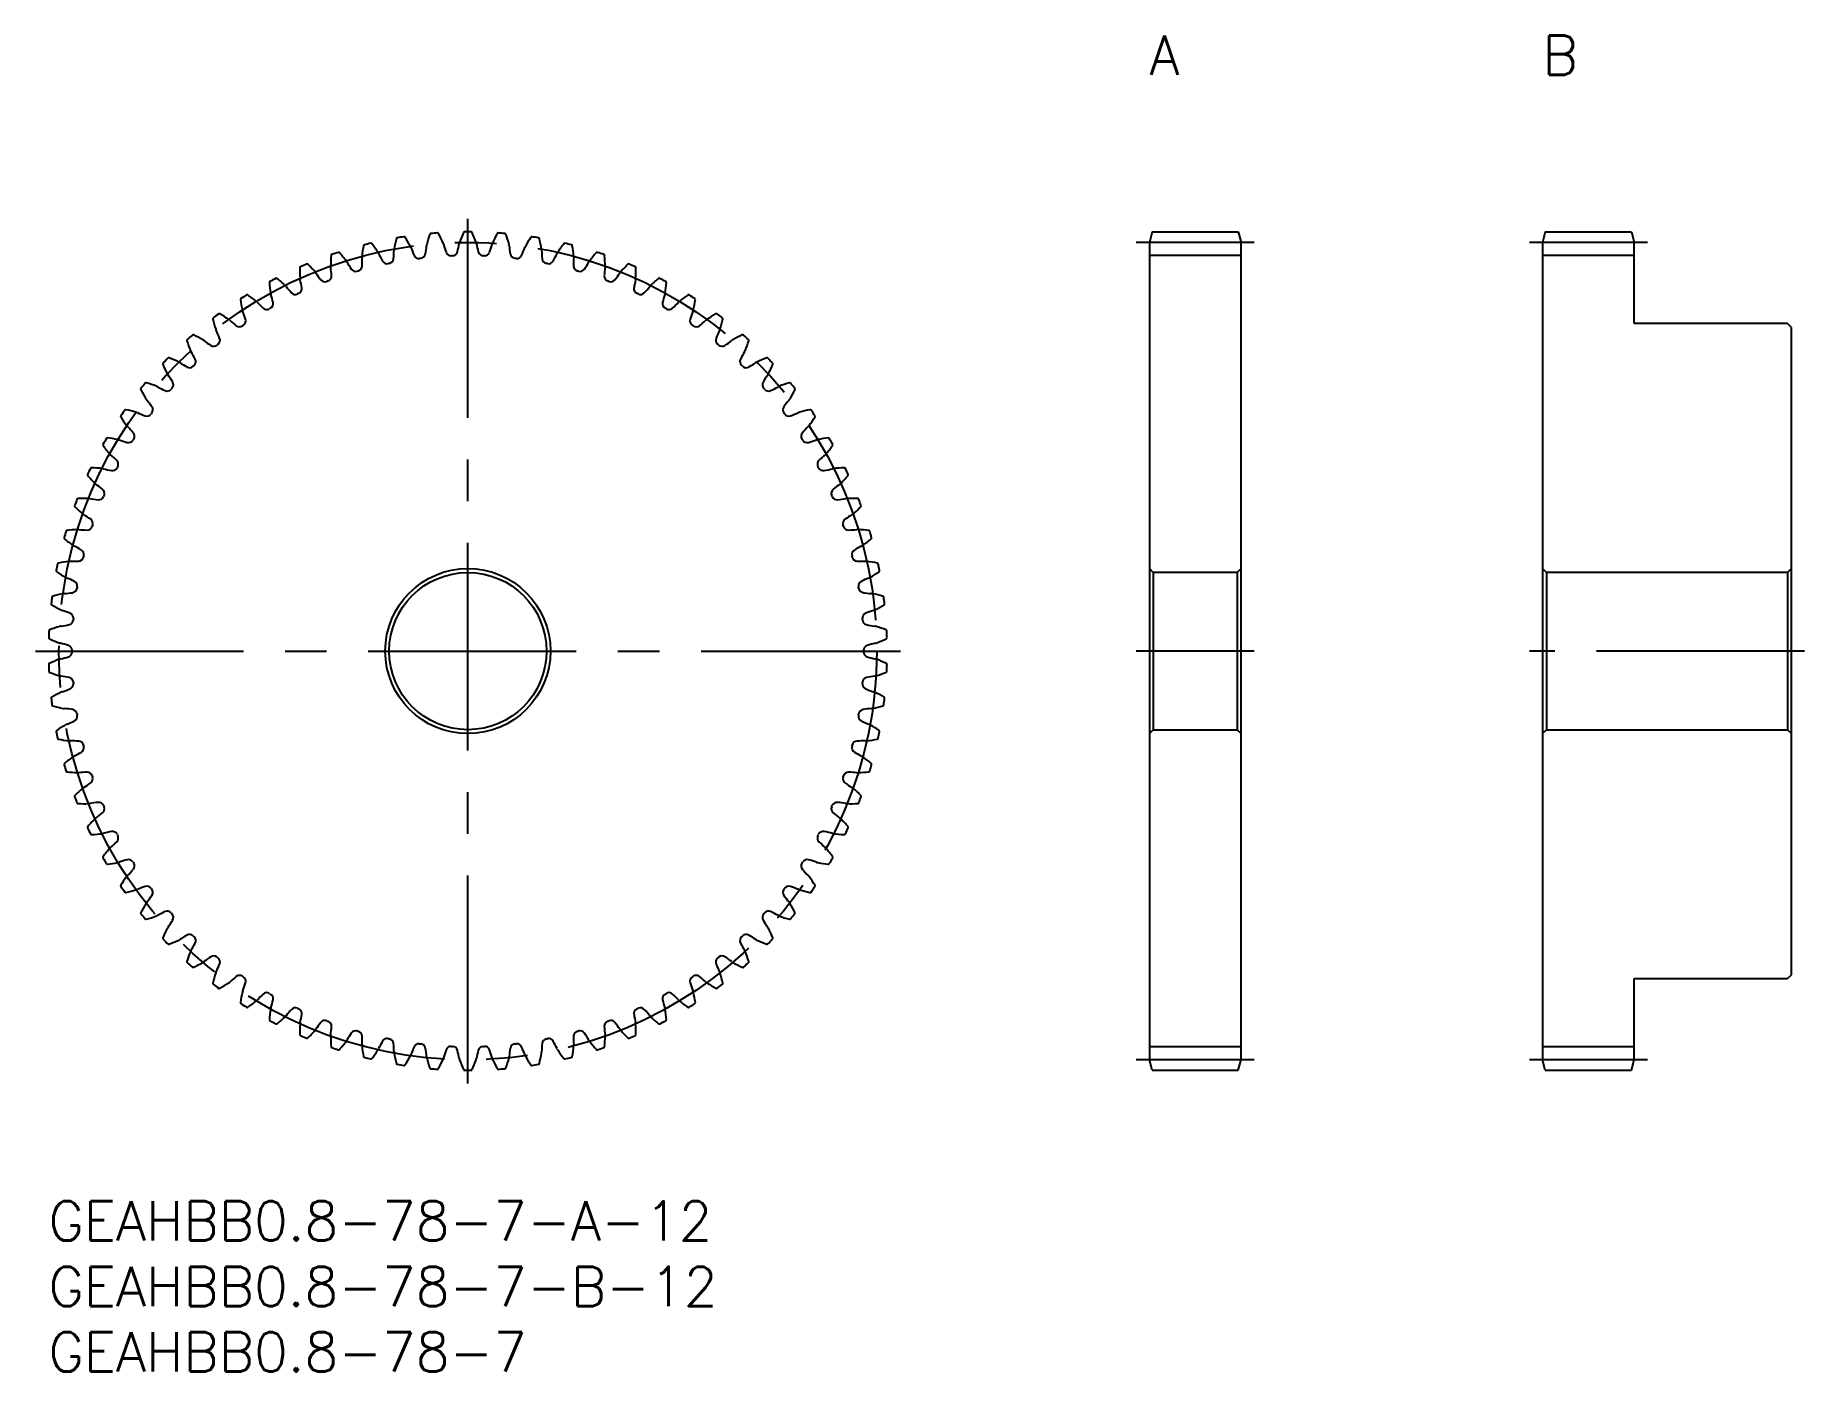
# Model space of a CAD drawing. Extents: x -1 to 134, y -13 to 89.
import ezdxf

# ---------------------------------------------------------------- set-up
doc = ezdxf.new("R2010")
doc.units = 0
doc.header["$LTSCALE"] = 0.5
doc.linetypes.add('CENTER', pattern=[50.8, 31.75, -6.35, 6.35, -6.35])
for name, color, linetype in [('MSM_CENTER', 1, 'CENTER'), ('MSM_CONTINUOUS', 7, 'CONTINUOUS'), ('MSM_PART_NUMBER', 7, 'CONTINUOUS')]:
    doc.layers.add(name, color=color, linetype=linetype)
doc.styles.get("Standard").update_dxf_attribs({"font": 'txt.shx', "height": 3, "bigfont": 'bigfont.shx'})

# ---------------------------------------------------------------- blocks, each defined once
blk = doc.blocks.new('*U2')
at = {"layer": 'MSM_PART_NUMBER'}
blk.add_text('GEAHBB0.8-78-7-A-12', height=3, dxfattribs=at).set_placement((0, -3))
blk = doc.blocks.new('*U3')
at = {"layer": 'MSM_PART_NUMBER'}
blk.add_text('GEAHBB0.8-78-7-B-12', height=3, dxfattribs=at).set_placement((0, -8))
blk = doc.blocks.new('*U4')
at = {"layer": 'MSM_PART_NUMBER'}
blk.add_text('GEAHBB0.8-78-7', height=3, dxfattribs=at).set_placement((0, -13))
blk = doc.blocks.new('*U5')
at = {"layer": 'MSM_PART_NUMBER'}
blk.add_text('A', height=3, dxfattribs=at).set_placement((84, 86))
blk = doc.blocks.new('*U6')
at = {"layer": 'MSM_PART_NUMBER'}
blk.add_text('B', height=3, dxfattribs=at).set_placement((114, 86))

msp = doc.modelspace()

# ---------------------------------------------------------------- linework, layer by layer
at = {"layer": 'MSM_CENTER'}
for p, q in [((32, 9), (32, 75)), ((92, 73.2), (83, 73.2)), ((122, 73.2), (113, 73.2)), ((-1, 42), (65, 42)), ((92, 42), (83, 42)), ((134, 42), (113, 42)), ((92, 10.8), (83, 10.8)), ((122, 10.8), (113, 10.8))]:
    msp.add_line(p, q, dxfattribs=at)
msp.add_circle((32, 42), 31.2, dxfattribs=at)
at = {"layer": 'MSM_CONTINUOUS'}
for p, q in [((84.21, 74), (84, 73.2)), ((84, 73.2), (84, 10.8)), ((84.21, 74), (90.79, 74)), ((90.79, 74), (91, 73.2)), ((91, 10.8), (91, 73.2)), ((114.21, 74), (114, 73.2)), ((114, 73.2), (114, 10.8)), ((114.21, 74), (120.79, 74)), ((120.79, 74), (121, 73.2)), ((121, 67), (121, 73.2)), ((91, 72.2), (84, 72.2)), ((121, 72.2), (114, 72.2)), ((132.7, 67), (121, 67)), ((133, 66.7), (132.7, 67)), ((133, 17.3), (133, 66.7)), ((84, 48.3), (84.3, 48)), ((84.3, 48), (84.3, 36)), ((90.7, 48), (84.3, 48)), ((90.7, 48), (91, 48.3)), ((90.7, 48), (90.7, 36)), ((114, 48.3), (114.3, 48)), ((114.3, 48), (114.3, 36)), ((132.7, 48), (114.3, 48)), ((132.7, 48), (133, 48.3)), ((132.7, 48), (132.7, 36)), ((84.3, 36), (84, 35.7)), ((84.3, 36), (90.7, 36)), ((91, 35.7), (90.7, 36)), ((114.3, 36), (114, 35.7)), ((114.3, 36), (132.7, 36)), ((133, 35.7), (132.7, 36)), ((121, 10.8), (121, 17)), ((121, 17), (132.7, 17)), ((132.7, 17), (133, 17.3)), ((91, 11.8), (84, 11.8)), ((84.21, 10), (84, 10.8)), ((90.79, 10), (91, 10.8)), ((121, 11.8), (114, 11.8)), ((114.21, 10), (114, 10.8)), ((120.79, 10), (121, 10.8)), ((84.21, 10), (90.79, 10)), ((114.21, 10), (120.79, 10))]:
    msp.add_line(p, q, dxfattribs=at)
for radius in [6.3, 6]:
    msp.add_circle((32, 42), radius, dxfattribs=at)
for centre, radius, start, end in [((33.64, 71.29), 9.75, 170.2241, 175), ((24.11, 72.93), 0.08, 104.3141, 170.2241), ((32, 42), 32, 103.3782, 104.3141), ((24.61, 73.05), 0.08, 37.4681, 103.3782), ((16.94, 67.17), 9.75, 32.6923, 37.4682), ((35.99, 71.06), 9.75, 165.6087, 170.3846), ((26.62, 73.46), 0.08, 99.6988, 165.6087), ((32, 42), 32, 98.7628, 99.6988), ((27.14, 73.55), 0.08, 32.8528, 98.7628), ((19.01, 68.3), 9.75, 28.0769, 32.8528), ((21.09, 73.72), 7.8, 349.5954, 354.2945), ((29.51, 72.88), 0.664, 165.7692, 174.349), ((38.31, 70.65), 9.75, 160.9933, 165.7692), ((29.17, 73.79), 0.08, 95.0834, 160.9934), ((32, 42), 32, 94.1474, 95.0834), ((29.69, 73.84), 0.08, 28.2376, 94.1474), ((21.17, 69.26), 9.75, 23.4615, 28.2374), ((29.51, 72.88), 0.664, 14.8818, 23.4615), ((37.69, 75.06), 7.8, 194.9363, 199.6354), ((23.67, 74.5), 7.8, 344.98, 349.6791), ((32, 72.98), 0.664, 161.1538, 169.7336), ((40.6, 70.04), 9.75, 156.3779, 161.1538), ((31.74, 73.92), 0.08, 90.468, 156.378), ((32, 42), 32, 89.532, 90.468), ((32.26, 73.92), 0.08, 23.6221, 89.532), ((23.4, 70.04), 9.75, 18.8462, 23.6221), ((32, 72.98), 0.664, 10.2664, 18.8462), ((40.33, 74.5), 7.8, 190.3209, 195.02), ((26.31, 75.06), 7.8, 340.3646, 345.0637), ((34.49, 72.88), 0.664, 156.5384, 165.1182), ((42.83, 69.26), 9.75, 151.7626, 156.5385), ((34.31, 73.84), 0.08, 85.8526, 151.7626), ((32, 42), 32, 84.9166, 85.8526), ((34.83, 73.79), 0.08, 19.0066, 84.9165), ((25.69, 70.65), 9.75, 14.2308, 19.0067), ((34.49, 72.88), 0.664, 5.651, 14.2308), ((42.91, 73.72), 7.8, 185.7055, 190.4046), ((44.99, 68.3), 9.75, 147.1472, 151.9231), ((36.86, 73.55), 0.08, 81.2372, 147.1472), ((32, 42), 32, 80.3012, 81.2372), ((37.38, 73.46), 0.08, 14.3912, 80.3011), ((28.01, 71.06), 9.75, 9.6154, 14.3913), ((47.06, 67.17), 9.75, 142.5318, 147.3077), ((39.39, 73.05), 0.08, 76.6218, 142.5318), ((32, 42), 32, 75.6859, 76.6218), ((39.89, 72.93), 0.08, 9.7758, 75.6858), ((30.36, 71.29), 9.75, 5, 9.7759), ((31.28, 71.32), 9.75, 174.8395, 179.6154), ((21.64, 72.19), 0.08, 108.9295, 174.8395), ((32, 42), 32, 107.9936, 108.9295), ((22.14, 72.36), 0.08, 42.0835, 107.9936), ((14.96, 65.88), 9.75, 37.3077, 42.0836), ((22.19, 71.38), 0.664, 28.7279, 37.3077), ((29.61, 75.46), 7.8, 208.7825, 213.4816), ((24.59, 72.08), 0.664, 175, 183.5798), ((16.14, 71.56), 7.8, 358.8261, 3.5252), ((24.59, 72.08), 0.664, 24.1125, 32.6923), ((32.31, 75.54), 7.8, 204.1671, 208.8662), ((25.83, 71.97), 0.4, 208.8662, 281.6364), ((32, 42), 30.2, 101.4405, 101.6364), ((25.93, 71.99), 0.4, 281.4405, 354.2108), ((18.57, 72.74), 7.8, 354.2108, 358.9098), ((27.03, 72.58), 0.664, 170.3846, 178.9644), ((27.03, 72.58), 0.664, 19.4972, 28.0769), ((35.01, 75.41), 7.8, 199.5517, 204.2508), ((28.26, 72.37), 0.4, 204.2508, 277.0211), ((32, 42), 30.2, 96.8251, 97.0211), ((28.36, 72.38), 0.4, 276.8251, 349.5954), ((30.72, 72.57), 0.4, 199.6354, 272.4057), ((32, 42), 30.2, 92.2097, 92.4057), ((30.82, 72.58), 0.4, 272.2097, 344.98), ((33.18, 72.58), 0.4, 195.02, 267.7903), ((32, 42), 30.2, 87.5943, 87.7903), ((33.28, 72.57), 0.4, 267.5943, 340.3646), ((35.64, 72.38), 0.4, 190.4046, 263.1749), ((32, 42), 30.2, 82.9789, 83.1749), ((35.74, 72.37), 0.4, 262.9789, 335.7492), ((28.99, 75.41), 7.8, 335.7492, 340.4483), ((36.97, 72.58), 0.664, 151.9231, 160.5028), ((36.97, 72.58), 0.664, 1.0356, 9.6154), ((45.43, 72.74), 7.8, 181.0902, 185.7892), ((38.07, 71.99), 0.4, 185.7892, 258.5595), ((32, 42), 30.2, 78.3636, 78.5595), ((38.17, 71.97), 0.4, 258.3636, 331.1339), ((31.69, 75.54), 7.8, 331.1338, 335.8329), ((39.41, 72.08), 0.664, 147.3077, 155.8875), ((47.86, 71.56), 7.8, 176.4748, 181.1739), ((39.41, 72.08), 0.664, 356.4202, 5), ((34.39, 75.46), 7.8, 326.5184, 331.2175), ((41.81, 71.38), 0.664, 142.6923, 151.2721), ((49.04, 65.88), 9.75, 137.9164, 142.6923), ((41.86, 72.36), 0.08, 72.0064, 137.9165), ((32, 42), 32, 71.0705, 72.0064), ((42.36, 72.19), 0.08, 5.1604, 71.0704), ((32.72, 71.32), 9.75, 0.3846, 5.1605), ((16.94, 70.14), 0.08, 118.1603, 184.0703), ((32, 42), 32, 117.2243, 118.1603), ((17.4, 70.38), 0.08, 51.3142, 117.2243), ((11.35, 62.84), 9.75, 46.5385, 51.3144), ((19.25, 71.26), 0.08, 113.5449, 179.4549), ((28.92, 71.17), 9.75, 179.4549, 184.2308), ((19.86, 70.5), 0.664, 184.2308, 192.8105), ((11.6, 68.63), 7.8, 8.0569, 12.756), ((32, 42), 32, 112.6089, 113.5449), ((19.73, 71.47), 0.08, 46.6989, 112.6089), ((13.1, 64.43), 9.75, 41.9231, 46.699), ((19.86, 70.5), 0.664, 33.3433, 41.9231), ((26.92, 75.16), 7.8, 213.3979, 218.0969), ((21.1, 70.59), 0.4, 218.0969, 290.8672), ((32, 42), 30.2, 110.6712, 110.8672), ((21.2, 70.63), 0.4, 290.6712, 3.4415), ((22.19, 71.38), 0.664, 179.6154, 188.1952), ((13.81, 70.19), 7.8, 3.4415, 8.1406), ((23.44, 71.38), 0.4, 213.4815, 286.2518), ((32, 42), 30.2, 106.0559, 106.2518), ((23.54, 71.41), 0.4, 286.0559, 358.8261), ((40.46, 71.41), 0.4, 181.1738, 253.9441), ((32, 42), 30.2, 73.7482, 73.9441), ((40.56, 71.38), 0.4, 253.7482, 326.5185), ((50.19, 70.19), 7.8, 171.8594, 176.5585), ((42.8, 70.63), 0.4, 176.5585, 249.3288), ((41.81, 71.38), 0.664, 351.8048, 0.3846), ((32, 42), 30.2, 69.1328, 69.3288), ((42.9, 70.59), 0.4, 249.1328, 321.9031), ((37.08, 75.16), 7.8, 321.9031, 326.6021), ((44.14, 70.5), 0.664, 138.0769, 146.6567), ((50.9, 64.43), 9.75, 133.301, 138.0769), ((44.27, 71.47), 0.08, 67.3911, 133.3011), ((32, 42), 32, 66.4551, 67.3911), ((52.4, 68.63), 7.8, 167.244, 171.9431), ((44.75, 71.26), 0.08, 0.5451, 66.455), ((44.14, 70.5), 0.664, 347.1895, 355.7693), ((35.08, 71.17), 9.75, 355.7692, 0.5451), ((52.65, 62.84), 9.75, 128.6856, 133.4615), ((46.6, 70.38), 0.08, 62.7757, 128.6857), ((32, 42), 32, 61.8397, 62.7757), ((47.06, 70.14), 0.08, 355.9297, 61.8396), ((14.72, 68.84), 0.08, 122.7757, 188.6857), ((32, 42), 32, 121.8397, 122.7757), ((15.16, 69.12), 0.08, 55.9297, 121.8397), ((9.74, 61.11), 9.75, 51.1538, 55.9297), ((26.58, 70.83), 9.75, 184.0703, 188.8462), ((17.6, 69.43), 0.664, 188.8462, 197.4259), ((9.53, 66.9), 7.8, 12.6723, 17.3714), ((17.6, 69.43), 0.664, 37.9587, 46.5385), ((24.27, 74.64), 7.8, 218.0132, 222.7123), ((18.83, 69.62), 0.4, 222.7123, 295.4826), ((32, 42), 30.2, 115.2866, 115.4826), ((18.93, 69.67), 0.4, 295.2866, 8.0569), ((45.07, 69.67), 0.4, 171.9431, 244.7134), ((32, 42), 30.2, 64.5174, 64.7134), ((45.17, 69.62), 0.4, 244.5174, 317.2877), ((39.73, 74.64), 7.8, 317.2877, 321.9868), ((46.4, 69.43), 0.664, 133.4615, 142.0413), ((54.47, 66.9), 7.8, 162.6286, 167.3277), ((46.4, 69.43), 0.664, 342.5741, 351.1539), ((37.42, 70.83), 9.75, 351.1538, 355.9297), ((54.26, 61.11), 9.75, 124.0703, 128.8462), ((48.84, 69.12), 0.08, 58.1603, 124.0703), ((32, 42), 32, 57.2243, 58.1603), ((49.28, 68.84), 0.08, 351.3142, 57.2242), ((32, 42), 32, 126.4551, 127.3911), ((13.03, 67.67), 0.08, 60.545, 126.4551), ((8.28, 59.25), 9.75, 55.7692, 60.5451), ((24.28, 70.3), 9.75, 188.6856, 193.4615), ((15.44, 68.18), 0.664, 193.4615, 202.0413), ((7.59, 65.01), 7.8, 17.2877, 21.9868), ((15.44, 68.18), 0.664, 42.5741, 51.1539), ((21.67, 73.91), 7.8, 222.6286, 227.3277), ((16.65, 68.47), 0.4, 227.3277, 300.098), ((32, 42), 30.2, 119.902, 120.098), ((16.75, 68.53), 0.4, 299.902, 12.6723), ((47.25, 68.53), 0.4, 167.3277, 240.098), ((32, 42), 30.2, 59.902, 60.098), ((47.35, 68.47), 0.4, 239.902, 312.6723), ((42.33, 73.91), 7.8, 312.6723, 317.3714), ((48.56, 68.18), 0.664, 128.8461, 137.4259), ((56.41, 65.01), 7.8, 158.0132, 162.7123), ((48.56, 68.18), 0.664, 337.9587, 346.5385), ((39.72, 70.3), 9.75, 346.5385, 351.3144), ((55.72, 59.25), 9.75, 119.4549, 124.2308), ((50.97, 67.67), 0.08, 53.5449, 119.4549), ((32, 42), 32, 52.6089, 53.5449), ((12.62, 67.36), 0.08, 127.3911, 193.301), ((22.03, 69.59), 9.75, 193.301, 198.0769), ((13.39, 66.77), 0.664, 198.0769, 206.6567), ((5.82, 62.98), 7.8, 21.9031, 26.6021), ((13.39, 66.77), 0.664, 47.1895, 55.7692), ((19.14, 72.98), 7.8, 227.244, 231.9431), ((14.57, 67.15), 0.4, 231.9431, 304.7134), ((32, 42), 30.2, 124.5174, 124.7134), ((14.66, 67.21), 0.4, 304.5174, 17.2877), ((49.34, 67.21), 0.4, 162.7123, 235.4827), ((32, 42), 30.2, 55.2866, 55.4826), ((49.43, 67.15), 0.4, 235.2866, 308.0569), ((44.86, 72.98), 7.8, 308.0569, 312.756), ((50.61, 66.77), 0.664, 124.2307, 132.8105), ((58.18, 62.98), 7.8, 153.3979, 158.0969), ((50.61, 66.77), 0.664, 333.3433, 341.9231), ((41.97, 69.59), 9.75, 341.9231, 346.699), ((51.38, 67.36), 0.08, 346.699, 52.6088), ((10.64, 65.72), 0.08, 132.0064, 197.9164), ((19.84, 68.69), 9.75, 197.9164, 202.6923), ((32, 42), 32, 131.0705, 132.0064), ((11.46, 65.19), 0.664, 202.6923, 211.2721), ((4.22, 60.8), 7.8, 26.5184, 31.2175), ((11.03, 66.06), 0.08, 65.1605, 131.0704), ((6.97, 57.29), 9.75, 60.3846, 65.1605), ((11.46, 65.19), 0.664, 51.8048, 60.3846), ((16.68, 71.84), 7.8, 231.8594, 236.5585), ((12.61, 65.67), 0.4, 236.5585, 309.3288), ((32, 42), 30.2, 129.1328, 129.3288), ((12.69, 65.74), 0.4, 309.1328, 21.903), ((51.31, 65.74), 0.4, 158.0969, 230.8672), ((32, 42), 30.2, 50.6712, 50.8672), ((51.39, 65.67), 0.4, 230.6712, 303.4415), ((47.32, 71.84), 7.8, 303.4415, 308.1406), ((52.54, 65.19), 0.664, 119.6154, 128.1952), ((57.03, 57.29), 9.75, 114.8395, 119.6154), ((59.78, 60.8), 7.8, 148.7825, 153.4816), ((52.97, 66.06), 0.08, 48.9295, 114.8395), ((32, 42), 32, 47.9936, 48.9295), ((52.54, 65.19), 0.664, 328.7279, 337.3077), ((44.16, 68.69), 9.75, 337.3077, 342.0836), ((53.36, 65.72), 0.08, 342.0836, 47.9935), ((8.8, 63.92), 0.08, 136.6218, 202.5318), ((17.73, 67.63), 9.75, 202.5318, 207.3077), ((32, 42), 32, 135.6859, 136.6218), ((9.16, 64.3), 0.08, 69.7759, 135.6859), ((5.82, 55.23), 9.75, 65, 69.7759), ((9.66, 63.46), 0.664, 56.4202, 65), ((14.33, 70.52), 7.8, 236.4748, 241.1739), ((10.76, 64.03), 0.4, 241.1739, 313.9441), ((32, 42), 30.2, 133.7482, 133.9441), ((10.84, 64.11), 0.4, 313.7482, 26.5184), ((53.16, 64.11), 0.4, 153.4815, 226.2518), ((32, 42), 30.2, 46.0559, 46.2518), ((53.24, 64.03), 0.4, 226.0559, 298.8262), ((49.67, 70.52), 7.8, 298.8261, 303.5252), ((54.34, 63.46), 0.664, 115, 123.5798), ((58.18, 55.23), 9.75, 110.2241, 115), ((54.84, 64.3), 0.08, 44.3141, 110.2241), ((32, 42), 32, 43.3782, 44.3141), ((46.27, 67.63), 9.75, 332.6923, 337.4682), ((55.2, 63.92), 0.08, 337.4682, 43.3781), ((32, 42), 32, 140.3012, 141.2372), ((7.44, 62.39), 0.08, 74.3912, 140.3013), ((4.84, 53.08), 9.75, 69.6154, 74.3913), ((8, 61.59), 0.664, 61.0356, 69.6154), ((12.1, 69), 7.8, 241.0902, 245.7892), ((9.66, 63.46), 0.664, 207.3077, 215.8875), ((2.8, 58.5), 7.8, 31.1338, 35.8329), ((9.13, 62.33), 0.4, 318.3636, 31.1338), ((54.87, 62.33), 0.4, 148.8661, 221.6364), ((61.2, 58.5), 7.8, 144.1671, 148.8662), ((54.34, 63.46), 0.664, 324.1125, 332.6923), ((51.9, 69), 7.8, 294.2107, 298.9098), ((56, 61.59), 0.664, 110.3846, 118.9644), ((59.16, 53.08), 9.75, 105.6087, 110.3846), ((56.56, 62.39), 0.08, 39.6988, 105.6088), ((32, 42), 32, 38.7628, 39.6988), ((7.11, 61.99), 0.08, 141.2372, 207.1472), ((15.72, 66.4), 9.75, 207.1472, 211.9231), ((8, 61.59), 0.664, 211.9231, 220.5028), ((1.56, 56.1), 7.8, 35.7492, 40.4483), ((9.06, 62.25), 0.4, 245.7892, 318.5595), ((32, 42), 30.2, 138.3636, 138.5595), ((32, 42), 30.2, 41.4405, 41.6364), ((54.94, 62.25), 0.4, 221.4405, 294.2107), ((62.44, 56.1), 7.8, 139.5517, 144.2508), ((56, 61.59), 0.664, 319.4972, 328.0769), ((48.28, 66.4), 9.75, 328.0769, 332.8528), ((56.89, 61.99), 0.08, 332.8528, 38.7627), ((5.58, 59.92), 0.08, 145.8526, 211.7626), ((32, 42), 32, 144.9166, 145.8526), ((13.8, 65.01), 9.75, 211.7626, 216.5385), ((5.88, 60.35), 0.08, 79.0066, 144.9167), ((4.04, 50.85), 9.75, 74.2308, 79.0067), ((6.5, 59.6), 0.664, 65.651, 74.2308), ((9.99, 67.31), 7.8, 245.7055, 250.4046), ((7.51, 60.34), 0.4, 250.4046, 323.1749), ((32, 42), 30.2, 142.9789, 143.1749), ((7.57, 60.42), 0.4, 322.9789, 35.7492), ((56.43, 60.42), 0.4, 144.2508, 217.0211), ((32, 42), 30.2, 36.8251, 37.0211), ((56.49, 60.34), 0.4, 216.8251, 289.5953), ((54.01, 67.31), 7.8, 289.5954, 294.2945), ((57.5, 59.6), 0.664, 105.7692, 114.349), ((59.96, 50.85), 9.75, 100.9933, 105.7692), ((50.2, 65.01), 9.75, 323.4615, 328.2374), ((58.12, 60.35), 0.08, 35.0834, 100.9934), ((32, 42), 32, 34.1474, 35.0834), ((58.42, 59.92), 0.08, 328.2373, 34.1473), ((32, 42), 32, 149.532, 150.468), ((4.49, 58.19), 0.08, 83.6221, 149.532), ((3.41, 48.58), 9.75, 78.8462, 83.6221), ((5.17, 57.49), 0.664, 70.2664, 78.8462), ((8.02, 65.46), 7.8, 250.3209, 255.02), ((6.5, 59.6), 0.664, 216.5384, 225.1182), ((6.11, 58.31), 0.4, 255.02, 327.7903), ((0.53, 53.61), 7.8, 40.3646, 45.0637), ((32, 42), 30.2, 147.5943, 147.7903), ((6.17, 58.4), 0.4, 327.5943, 40.3646), ((57.83, 58.4), 0.4, 139.6354, 212.4057), ((32, 42), 30.2, 32.2097, 32.4057), ((63.47, 53.61), 7.8, 134.9363, 139.6354), ((57.89, 58.31), 0.4, 212.2097, 284.98), ((57.5, 59.6), 0.664, 314.8818, 323.4616), ((55.98, 65.46), 7.8, 284.98, 289.6791), ((58.83, 57.49), 0.664, 101.1538, 109.7336), ((60.59, 48.58), 9.75, 96.3779, 101.1538), ((59.51, 58.19), 0.08, 30.468, 96.378), ((32, 42), 32, 29.532, 30.468), ((4.23, 57.73), 0.08, 150.468, 216.378), ((12.01, 63.47), 9.75, 216.3779, 221.1538), ((5.17, 57.49), 0.664, 221.1538, 229.7336), ((-0.31, 51.04), 7.8, 44.98, 49.6791), ((64.31, 51.04), 7.8, 130.3209, 135.02), ((58.83, 57.49), 0.664, 310.2664, 318.8462), ((51.99, 63.47), 9.75, 318.8462, 323.6221), ((59.77, 57.73), 0.08, 323.6219, 29.5319), ((3.05, 55.45), 0.08, 155.0834, 220.9934), ((32, 42), 32, 154.1474, 155.0834), ((10.35, 61.79), 9.75, 220.9933, 225.7692), ((3.27, 55.92), 0.08, 88.2374, 154.1473), ((2.98, 46.25), 9.75, 83.4615, 88.2374), ((4.01, 55.28), 0.664, 74.8818, 83.4615), ((6.21, 63.45), 7.8, 254.9363, 259.6354), ((4.88, 56.17), 0.4, 259.6354, 332.4057), ((4.93, 56.27), 0.4, 332.2097, 44.98), ((32, 42), 30.2, 152.2097, 152.4057), ((59.07, 56.27), 0.4, 135.02, 207.7903), ((32, 42), 30.2, 27.5943, 27.7903), ((59.12, 56.17), 0.4, 207.5943, 280.3646), ((57.79, 63.45), 7.8, 280.3646, 285.0637), ((59.99, 55.28), 0.664, 96.5384, 105.1182), ((61.02, 46.25), 9.75, 91.7626, 96.5385), ((53.65, 61.79), 9.75, 314.2308, 319.0067), ((60.73, 55.92), 0.08, 25.8526, 91.7626), ((32, 42), 32, 24.9166, 25.8526), ((60.95, 55.45), 0.08, 319.0066, 24.9165), ((4.01, 55.28), 0.664, 225.7692, 234.349), ((-0.93, 48.41), 7.8, 49.5954, 54.2945), ((3.87, 54.04), 0.4, 336.8251, 49.5953), ((60.13, 54.04), 0.4, 130.4046, 203.1749), ((64.93, 48.41), 7.8, 125.7055, 130.4046), ((59.99, 55.28), 0.664, 305.651, 314.2308), ((2.06, 53.07), 0.08, 159.6988, 225.6087), ((32, 42), 32, 158.7628, 159.6988), ((8.83, 59.98), 9.75, 225.6087, 230.3846), ((2.25, 53.56), 0.08, 92.8528, 158.7628), ((2.73, 43.9), 9.75, 88.0769, 92.8528), ((3.03, 52.99), 0.664, 79.4972, 88.0769), ((4.57, 61.31), 7.8, 259.5517, 264.2508), ((3.83, 53.95), 0.4, 264.2508, 337.0211), ((32, 42), 30.2, 156.8251, 157.0211), ((32, 42), 30.2, 22.9789, 23.1749), ((60.17, 53.95), 0.4, 202.9789, 275.7492), ((59.43, 61.31), 7.8, 275.7492, 280.4483), ((60.97, 52.99), 0.664, 91.923, 100.5028), ((61.27, 43.9), 9.75, 87.1472, 91.9231), ((55.17, 59.98), 9.75, 309.6154, 314.3913), ((61.75, 53.56), 0.08, 21.2372, 87.1472), ((32, 42), 32, 20.3012, 21.2372), ((61.94, 53.07), 0.08, 314.3913, 20.3011), ((3.03, 52.99), 0.664, 230.3846, 238.9644), ((-1.34, 45.74), 7.8, 54.2107, 58.9098), ((2.96, 51.64), 0.4, 268.8662, 341.6364), ((2.99, 51.74), 0.4, 341.4405, 54.2107), ((32, 42), 30.2, 161.4405, 161.6364), ((61.01, 51.74), 0.4, 125.7892, 198.5595), ((32, 42), 30.2, 18.3636, 18.5595), ((61.04, 51.64), 0.4, 198.3636, 271.1338), ((65.34, 45.74), 7.8, 121.0902, 125.7892), ((60.97, 52.99), 0.664, 301.0356, 309.6154), ((32, 42), 32, 163.3782, 164.3141), ((1.27, 50.63), 0.08, 164.3141, 230.2241), ((7.46, 58.06), 9.75, 230.2241, 235), ((1.41, 51.13), 0.08, 97.4682, 163.3782), ((2.67, 41.54), 9.75, 92.6923, 97.4682), ((2.24, 50.62), 0.664, 235, 243.5798), ((-1.53, 43.04), 7.8, 58.8261, 63.5252), ((2.24, 50.62), 0.664, 84.1125, 92.6923), ((3.1, 59.04), 7.8, 264.1671, 268.8662), ((60.9, 59.04), 7.8, 271.1338, 275.8329), ((65.53, 43.04), 7.8, 116.4748, 121.1739), ((61.76, 50.62), 0.664, 87.3077, 95.8875), ((61.33, 41.54), 9.75, 82.5318, 87.3077), ((61.76, 50.62), 0.664, 296.4202, 305), ((56.54, 58.06), 9.75, 305, 309.7759), ((62.59, 51.13), 0.08, 16.6218, 82.5318), ((32, 42), 32, 15.6859, 16.6218), ((62.73, 50.63), 0.08, 309.7758, 15.6858), ((32, 42), 32, 167.9936, 168.9295), ((0.78, 48.64), 0.08, 102.0836, 167.9936), ((2.8, 39.18), 9.75, 97.3077, 102.0836), ((1.65, 48.2), 0.664, 88.7279, 97.3077), ((1.83, 56.66), 7.8, 268.7825, 273.4816), ((2.28, 49.27), 0.4, 273.4815, 346.2518), ((2.3, 49.37), 0.4, 346.0559, 58.8261), ((32, 42), 30.2, 166.0559, 166.2518), ((61.7, 49.37), 0.4, 121.1738, 193.9441), ((32, 42), 30.2, 13.7482, 13.9441), ((61.72, 49.27), 0.4, 193.7482, 266.5184), ((62.17, 56.66), 7.8, 266.5184, 271.2175), ((62.35, 48.2), 0.664, 82.6923, 91.2721), ((61.2, 39.18), 9.75, 77.9164, 82.6923), ((63.22, 48.64), 0.08, 12.0064, 77.9164), ((32, 42), 32, 11.0705, 12.0064), ((0.67, 48.13), 0.08, 168.9295, 234.8395), ((6.24, 56.03), 9.75, 234.8395, 239.6154), ((1.65, 48.2), 0.664, 239.6154, 248.1952), ((-1.5, 40.34), 7.8, 63.4415, 68.1406), ((1.8, 46.96), 0.4, 350.6712, 63.4415), ((62.2, 46.96), 0.4, 116.5585, 189.3288), ((65.5, 40.34), 7.8, 111.8594, 116.5585), ((62.35, 48.2), 0.664, 291.8048, 300.3846), ((57.76, 56.03), 9.75, 300.3846, 305.1605), ((63.33, 48.13), 0.08, 305.1605, 11.0704), ((32, 42), 32, 172.6089, 173.5449), ((0.35, 46.11), 0.08, 106.699, 172.609), ((3.12, 36.84), 9.75, 101.9231, 106.699), ((1.25, 45.73), 0.664, 93.3433, 101.9231), ((0.75, 54.18), 7.8, 273.3979, 278.0969), ((1.79, 46.86), 0.4, 278.0969, 350.8672), ((32, 42), 30.2, 170.6712, 170.8672), ((32, 42), 30.2, 9.1328, 9.3288), ((62.21, 46.86), 0.4, 189.1328, 261.9031), ((63.25, 54.18), 7.8, 261.9031, 266.6021), ((62.75, 45.73), 0.664, 78.0769, 86.6567), ((60.88, 36.84), 9.75, 73.301, 78.0769), ((63.65, 46.11), 0.08, 7.3911, 73.301), ((32, 42), 32, 6.4551, 7.3911), ((0.28, 45.59), 0.08, 173.5449, 239.4549), ((5.2, 53.92), 9.75, 239.4549, 244.2308), ((1.25, 45.73), 0.664, 244.2308, 252.8105), ((-1.26, 37.65), 7.8, 68.0569, 72.756), ((1.5, 44.51), 0.4, 355.2866, 68.0569), ((62.5, 44.51), 0.4, 111.9431, 184.7134), ((65.26, 37.65), 7.8, 107.244, 111.9431), ((62.75, 45.73), 0.664, 287.1895, 295.7693), ((58.8, 53.92), 9.75, 295.7692, 300.5451), ((63.72, 45.59), 0.08, 300.5451, 6.455), ((32, 42), 32, 177.2243, 178.1603), ((0.12, 43.55), 0.08, 111.3144, 177.2244), ((3.63, 34.54), 9.75, 106.5385, 111.3144), ((1.05, 43.25), 0.664, 97.9587, 106.5385), ((-0.13, 51.63), 7.8, 278.0132, 282.7123), ((1.5, 44.41), 0.4, 282.7123, 355.4826), ((32, 42), 30.2, 175.2866, 175.4826), ((32, 42), 30.2, 4.5174, 4.7134), ((62.5, 44.41), 0.4, 184.5174, 257.2877), ((64.13, 51.63), 7.8, 257.2877, 261.9868), ((62.95, 43.25), 0.664, 73.4615, 82.0413), ((60.37, 34.54), 9.75, 68.6856, 73.4615), ((63.88, 43.55), 0.08, 2.7757, 68.6856), ((32, 42), 32, 1.8397, 2.7757), ((0.1, 43.02), 0.08, 178.1603, 244.0703), ((4.32, 51.72), 9.75, 244.0703, 248.8462), ((1.05, 43.25), 0.664, 248.8461, 257.4259), ((-0.8, 34.99), 7.8, 72.6723, 77.3714), ((1.4, 42.05), 0.4, 359.902, 72.6723), ((1.4, 41.95), 0.4, 287.3277, 0.098), ((32, 42), 30.2, 179.902, 180.098), ((62.6, 42.05), 0.4, 107.3277, 180.098), ((32, 42), 30.2, 359.902, 0.098), ((62.6, 41.95), 0.4, 179.902, 252.6723), ((64.8, 34.99), 7.8, 102.6286, 107.3277), ((62.95, 43.25), 0.664, 282.5741, 291.1539), ((59.68, 51.72), 9.75, 291.1538, 295.9297), ((63.9, 43.02), 0.08, 295.9296, 1.8396), ((0.1, 40.98), 0.08, 115.9296, 181.8398), ((32, 42), 32, 181.8397, 182.7757), ((4.32, 32.28), 9.75, 111.1538, 115.9297), ((1.05, 40.75), 0.664, 102.5741, 111.1539), ((-0.8, 49.01), 7.8, 282.6286, 287.3277), ((64.8, 49.01), 7.8, 252.6723, 257.3714), ((62.95, 40.75), 0.664, 68.8461, 77.4259), ((59.68, 32.28), 9.75, 64.0703, 68.8462), ((63.9, 40.98), 0.08, 358.1603, 64.0703), ((32, 42), 32, 357.2243, 358.1603), ((0.12, 40.45), 0.08, 182.7757, 248.6857), ((3.63, 49.46), 9.75, 248.6856, 253.4615), ((1.05, 40.75), 0.664, 253.4615, 262.0413), ((-0.13, 32.37), 7.8, 77.2877, 81.9868), ((1.5, 39.59), 0.4, 4.5174, 77.2876), ((1.5, 39.49), 0.4, 291.9431, 4.7134), ((32, 42), 30.2, 184.5174, 184.7134), ((32, 42), 30.2, 355.2866, 355.4826), ((62.5, 39.49), 0.4, 175.2866, 248.0569), ((62.5, 39.59), 0.4, 102.7123, 175.4826), ((64.13, 32.37), 7.8, 98.0132, 102.7123), ((62.95, 40.75), 0.664, 277.9587, 286.5385), ((60.37, 49.46), 9.75, 286.5385, 291.3144), ((63.88, 40.45), 0.08, 291.3142, 357.2242), ((0.28, 38.41), 0.08, 120.545, 186.4552), ((32, 42), 32, 186.4551, 187.3911), ((5.2, 30.08), 9.75, 115.7692, 120.5451), ((0.35, 37.89), 0.08, 187.3911, 253.3011), ((3.12, 47.16), 9.75, 253.301, 258.0769), ((1.25, 38.27), 0.664, 107.1895, 115.7692), ((-1.26, 46.35), 7.8, 287.244, 291.9431), ((65.26, 46.35), 7.8, 248.0569, 252.756), ((60.88, 47.16), 9.75, 281.9231, 286.699), ((62.75, 38.27), 0.664, 64.2307, 72.8105), ((58.8, 30.08), 9.75, 59.4549, 64.2308), ((63.65, 37.89), 0.08, 286.6989, 352.6088), ((32, 42), 32, 352.6089, 353.5449), ((63.72, 38.41), 0.08, 353.5449, 59.4549), ((1.25, 38.27), 0.664, 258.0769, 266.6567), ((0.75, 29.82), 7.8, 81.9031, 86.6021), ((-1.5, 43.66), 7.8, 291.8594, 296.5585), ((1.79, 37.14), 0.4, 9.1328, 81.903), ((1.8, 37.04), 0.4, 296.5585, 9.3288), ((32, 42), 30.2, 189.1328, 189.3288), ((32, 42), 30.2, 350.6712, 350.8672), ((62.2, 37.04), 0.4, 170.6712, 243.4415), ((62.21, 37.14), 0.4, 98.0969, 170.8672), ((65.5, 43.66), 7.8, 243.4415, 248.1406), ((63.25, 29.82), 7.8, 93.3979, 98.0969), ((62.75, 38.27), 0.664, 273.3433, 281.9231), ((0.67, 35.87), 0.08, 125.1605, 191.0705), ((32, 42), 32, 191.0705, 192.0064), ((6.24, 27.97), 9.75, 120.3846, 125.1605), ((0.78, 35.36), 0.08, 192.0064, 257.9164), ((2.8, 44.82), 9.75, 257.9164, 262.6923), ((1.65, 35.8), 0.664, 111.8048, 120.3846), ((1.65, 35.8), 0.664, 262.6923, 271.2721), ((1.83, 27.34), 7.8, 86.5184, 91.2175), ((2.28, 34.73), 0.4, 13.7482, 86.5184), ((61.72, 34.73), 0.4, 93.4815, 166.2518), ((62.17, 27.34), 7.8, 88.7825, 93.4816), ((62.35, 35.8), 0.664, 268.7279, 277.3077), ((61.2, 44.82), 9.75, 277.3077, 282.0836), ((62.35, 35.8), 0.664, 59.6154, 68.1952), ((57.76, 27.97), 9.75, 54.8395, 59.6154), ((63.22, 35.36), 0.08, 282.0835, 347.9936), ((32, 42), 32, 347.9936, 348.9295), ((63.33, 35.87), 0.08, 348.9295, 54.8395), ((7.46, 25.94), 9.75, 125, 129.7759), ((2.24, 33.38), 0.664, 116.4202, 125), ((-1.53, 40.96), 7.8, 296.4748, 301.1739), ((2.3, 34.63), 0.4, 301.1739, 13.9441), ((32, 42), 30.2, 193.7482, 193.9441), ((61.7, 34.63), 0.4, 166.0559, 238.8262), ((32, 42), 30.2, 346.0559, 346.2518), ((65.53, 40.96), 7.8, 238.8261, 243.5252), ((61.76, 33.38), 0.664, 55, 63.5798), ((56.54, 25.94), 9.75, 50.2241, 55), ((1.27, 33.37), 0.08, 129.7759, 195.6859), ((32, 42), 32, 195.6859, 196.6218), ((1.41, 32.87), 0.08, 196.6218, 262.5318), ((2.67, 42.46), 9.75, 262.5318, 267.3077), ((2.24, 33.38), 0.664, 267.3077, 275.8875), ((3.1, 24.96), 7.8, 91.1338, 95.8329), ((2.96, 32.36), 0.4, 18.3636, 91.1338), ((32, 42), 30.2, 198.3636, 198.5595), ((32, 42), 30.2, 341.4405, 341.6364), ((61.04, 32.36), 0.4, 88.8661, 161.6364), ((60.9, 24.96), 7.8, 84.1671, 88.8662), ((61.76, 33.38), 0.664, 264.1125, 272.6923), ((61.33, 42.46), 9.75, 272.6923, 277.4682), ((62.59, 32.87), 0.08, 277.4682, 343.3781), ((32, 42), 32, 343.3782, 344.3141), ((62.73, 33.37), 0.08, 344.3141, 50.2241), ((8.83, 24.02), 9.75, 129.6154, 134.3913), ((3.03, 31.01), 0.664, 121.0356, 129.6154), ((-1.34, 38.26), 7.8, 301.0902, 305.7892), ((2.99, 32.26), 0.4, 305.7892, 18.5595), ((61.01, 32.26), 0.4, 161.4405, 234.2108), ((65.34, 38.26), 7.8, 234.2108, 238.9098), ((60.97, 31.01), 0.664, 50.3846, 58.9644), ((55.17, 24.02), 9.75, 45.6087, 50.3846), ((2.06, 30.93), 0.08, 134.3913, 200.3012), ((32, 42), 32, 200.3012, 201.2372), ((2.25, 30.44), 0.08, 201.2372, 267.1472), ((2.73, 40.1), 9.75, 267.1472, 271.9231), ((3.03, 31.01), 0.664, 271.9231, 280.5028), ((4.57, 22.69), 7.8, 95.7492, 100.4483), ((3.83, 30.05), 0.4, 22.9789, 95.7492), ((3.87, 29.96), 0.4, 310.4046, 23.175), ((32, 42), 30.2, 202.9789, 203.1749), ((60.13, 29.96), 0.4, 156.8251, 229.5954), ((32, 42), 30.2, 336.8251, 337.0211), ((60.17, 30.05), 0.4, 84.2508, 157.0211), ((59.43, 22.69), 7.8, 79.5517, 84.2508), ((60.97, 31.01), 0.664, 259.4972, 268.0769), ((61.27, 40.1), 9.75, 268.0769, 272.8528), ((61.75, 30.44), 0.08, 272.8528, 338.7627), ((32, 42), 32, 338.7628, 339.6988), ((61.94, 30.93), 0.08, 339.6988, 45.6087), ((3.05, 28.55), 0.08, 139.0066, 204.9166), ((32, 42), 32, 204.9166, 205.8526), ((10.35, 22.21), 9.75, 134.2308, 139.0067), ((4.01, 28.72), 0.664, 125.651, 134.2308), ((-0.93, 35.59), 7.8, 305.7055, 310.4046), ((64.93, 35.59), 7.8, 229.5954, 234.2945), ((59.99, 28.72), 0.664, 45.7692, 54.349), ((53.65, 22.21), 9.75, 40.9933, 45.7692), ((32, 42), 32, 334.1474, 335.0834), ((60.95, 28.55), 0.08, 335.0834, 40.9934), ((3.27, 28.08), 0.08, 205.8526, 271.7626), ((2.98, 37.75), 9.75, 271.7626, 276.5385), ((4.01, 28.72), 0.664, 276.5384, 285.1182), ((6.21, 20.55), 7.8, 100.3646, 105.0637), ((5.17, 26.51), 0.664, 130.2664, 138.8462), ((-0.31, 32.96), 7.8, 310.3209, 315.02), ((4.88, 27.83), 0.4, 27.5943, 100.3646), ((4.93, 27.73), 0.4, 315.02, 27.7904), ((32, 42), 30.2, 207.5943, 207.7903), ((59.07, 27.73), 0.4, 152.2097, 224.98), ((32, 42), 30.2, 332.2097, 332.4057), ((59.12, 27.83), 0.4, 79.6354, 152.4057), ((64.31, 32.96), 7.8, 224.98, 229.6791), ((57.79, 20.55), 7.8, 74.9363, 79.6354), ((58.83, 26.51), 0.664, 41.1538, 49.7336), ((59.99, 28.72), 0.664, 254.8818, 263.4616), ((61.02, 37.75), 9.75, 263.4615, 268.2374), ((60.73, 28.08), 0.08, 268.2374, 334.1473), ((4.23, 26.27), 0.08, 143.6221, 209.532), ((12.01, 20.53), 9.75, 138.8462, 143.6221), ((32, 42), 32, 209.532, 210.468), ((4.49, 25.81), 0.08, 210.468, 276.378), ((3.41, 35.42), 9.75, 276.3779, 281.1538), ((5.17, 26.51), 0.664, 281.1538, 289.7336), ((8.02, 18.54), 7.8, 104.98, 109.6791), ((6.11, 25.69), 0.4, 32.2097, 104.98), ((32, 42), 30.2, 212.2097, 212.4057), ((6.17, 25.6), 0.4, 319.6354, 32.4057), ((57.83, 25.6), 0.4, 147.5943, 220.3646), ((32, 42), 30.2, 327.5943, 327.7903), ((57.89, 25.69), 0.4, 75.02, 147.7903), ((55.98, 18.54), 7.8, 70.3209, 75.02), ((58.83, 26.51), 0.664, 250.2664, 258.8462), ((60.59, 35.42), 9.75, 258.8462, 263.6221), ((51.99, 20.53), 9.75, 36.3779, 41.1538), ((59.51, 25.81), 0.08, 263.6221, 329.5319), ((32, 42), 32, 329.532, 330.468), ((59.77, 26.27), 0.08, 330.468, 36.378), ((13.8, 18.99), 9.75, 143.4615, 148.2374), ((6.5, 24.4), 0.664, 134.8818, 143.4616), ((0.53, 30.39), 7.8, 314.9363, 319.6354), ((63.47, 30.39), 7.8, 220.3646, 225.0637), ((57.5, 24.4), 0.664, 36.5384, 45.1182), ((50.2, 18.99), 9.75, 31.7626, 36.5385), ((5.58, 24.08), 0.08, 148.2374, 214.1475), ((32, 42), 32, 214.1474, 215.0834), ((5.88, 23.65), 0.08, 215.0834, 280.9934), ((4.04, 33.15), 9.75, 280.9933, 285.7692), ((6.5, 24.4), 0.664, 285.7692, 294.349), ((9.99, 16.69), 7.8, 109.5954, 114.2945), ((7.51, 23.66), 0.4, 36.8251, 109.5953), ((1.56, 27.9), 7.8, 319.5517, 324.2508), ((32, 42), 30.2, 216.8251, 217.0211), ((7.57, 23.58), 0.4, 324.2508, 37.0211), ((56.43, 23.58), 0.4, 142.9789, 215.7492), ((32, 42), 30.2, 322.9789, 323.1749), ((62.44, 27.9), 7.8, 215.7492, 220.4483), ((56.49, 23.66), 0.4, 70.4046, 143.1749), ((54.01, 16.69), 7.8, 65.7055, 70.4046), ((57.5, 24.4), 0.664, 245.651, 254.2308), ((59.96, 33.15), 9.75, 254.2308, 259.0067), ((58.12, 23.65), 0.08, 259.0067, 324.9165), ((32, 42), 32, 324.9166, 325.8526), ((58.42, 24.08), 0.08, 325.8526, 31.7626), ((7.11, 22.01), 0.08, 152.8528, 218.7627), ((15.72, 17.6), 9.75, 148.0769, 152.8528), ((32, 42), 32, 218.7628, 219.6988), ((8, 22.41), 0.664, 139.4972, 148.0769), ((4.84, 30.92), 9.75, 285.6087, 290.3846), ((8, 22.41), 0.664, 290.3846, 298.9644), ((12.1, 15), 7.8, 114.2107, 118.9098), ((9.06, 21.75), 0.4, 41.4405, 114.2107), ((32, 42), 30.2, 221.4405, 221.6364), ((9.13, 21.67), 0.4, 328.8662, 41.6364), ((54.87, 21.67), 0.4, 138.3636, 211.1339), ((32, 42), 30.2, 318.3636, 318.5595), ((54.94, 21.75), 0.4, 65.7892, 138.5595), ((51.9, 15), 7.8, 61.0902, 65.7892), ((56, 22.41), 0.664, 241.0356, 249.6154), ((59.16, 30.92), 9.75, 249.6154, 254.3913), ((56, 22.41), 0.664, 31.9231, 40.5028), ((48.28, 17.6), 9.75, 27.1472, 31.9231), ((32, 42), 32, 320.3012, 321.2372), ((56.89, 22.01), 0.08, 321.2372, 27.1472), ((7.44, 21.61), 0.08, 219.6988, 285.6087), ((17.73, 16.37), 9.75, 152.6923, 157.4682), ((9.66, 20.54), 0.664, 144.1125, 152.6923), ((2.8, 25.5), 7.8, 324.1671, 328.8662), ((14.33, 13.48), 7.8, 118.8261, 123.5252), ((10.76, 19.97), 0.4, 46.0559, 118.8261), ((32, 42), 30.2, 226.0559, 226.2518), ((32, 42), 30.2, 313.7482, 313.9441), ((53.24, 19.97), 0.4, 61.1738, 133.9441), ((49.67, 13.48), 7.8, 56.4748, 61.1739), ((61.2, 25.5), 7.8, 211.1338, 215.8329), ((54.34, 20.54), 0.664, 27.3077, 35.8875), ((46.27, 16.37), 9.75, 22.5318, 27.3077), ((56.56, 21.61), 0.08, 254.3913, 320.3012), ((8.8, 20.08), 0.08, 157.4682, 223.3782), ((32, 42), 32, 223.3782, 224.3141), ((9.16, 19.7), 0.08, 224.3141, 290.2241), ((5.82, 28.77), 9.75, 290.2241, 295), ((9.66, 20.54), 0.664, 295, 303.5798), ((19.84, 15.31), 9.75, 157.3077, 162.0836), ((11.46, 18.81), 0.664, 148.7279, 157.3077), ((4.22, 23.2), 7.8, 328.7825, 333.4816), ((10.84, 19.89), 0.4, 333.4815, 46.2518), ((53.16, 19.89), 0.4, 133.7482, 206.5185), ((59.78, 23.2), 7.8, 206.5184, 211.2175), ((52.54, 18.81), 0.664, 22.6923, 31.2721), ((44.16, 15.31), 9.75, 17.9164, 22.6923), ((54.34, 20.54), 0.664, 236.4202, 245), ((58.18, 28.77), 9.75, 245, 249.7759), ((54.84, 19.7), 0.08, 249.7759, 315.6858), ((32, 42), 32, 315.6859, 316.6218), ((55.2, 20.08), 0.08, 316.6218, 22.5318), ((10.64, 18.28), 0.08, 162.0836, 227.9936), ((32, 42), 32, 227.9936, 228.9295), ((11.03, 17.94), 0.08, 228.9295, 294.8394), ((6.97, 26.71), 9.75, 294.8395, 299.6154), ((11.46, 18.81), 0.664, 299.6154, 308.1952), ((16.68, 12.16), 7.8, 123.4415, 128.1406), ((12.61, 18.33), 0.4, 50.6712, 123.4415), ((5.82, 21.02), 7.8, 333.3979, 338.0969), ((32, 42), 30.2, 230.6712, 230.8672), ((12.69, 18.26), 0.4, 338.0969, 50.8672), ((51.31, 18.26), 0.4, 129.1328, 201.9031), ((58.18, 21.02), 7.8, 201.9031, 206.6021), ((32, 42), 30.2, 309.1328, 309.3288), ((51.39, 18.33), 0.4, 56.5585, 129.3288), ((47.32, 12.16), 7.8, 51.8594, 56.5585), ((52.54, 18.81), 0.664, 231.8048, 240.3846), ((57.03, 26.71), 9.75, 240.3846, 245.1605), ((52.97, 17.94), 0.08, 245.1604, 311.0704), ((32, 42), 32, 311.0705, 312.0064), ((53.36, 18.28), 0.08, 312.0064, 17.9164), ((22.03, 14.41), 9.75, 161.9231, 166.699), ((12.62, 16.64), 0.08, 166.699, 232.609), ((32, 42), 32, 232.6089, 233.5449), ((13.39, 17.23), 0.664, 153.3433, 161.9231), ((13.03, 16.33), 0.08, 233.5449, 299.4548), ((8.28, 24.75), 9.75, 299.4549, 304.2308), ((13.39, 17.23), 0.664, 304.2307, 312.8105), ((19.14, 11.02), 7.8, 128.0569, 132.756), ((14.57, 16.85), 0.4, 55.2866, 128.0569), ((32, 42), 30.2, 235.2866, 235.4826), ((7.59, 18.99), 7.8, 338.0132, 342.7123), ((14.66, 16.79), 0.4, 342.7123, 55.4827), ((49.34, 16.79), 0.4, 124.5174, 197.2877), ((56.41, 18.99), 7.8, 197.2877, 201.9868), ((32, 42), 30.2, 304.5174, 304.7134), ((49.43, 16.85), 0.4, 51.9431, 124.7134), ((44.86, 11.02), 7.8, 47.244, 51.9431), ((50.61, 17.23), 0.664, 227.1895, 235.7693), ((55.72, 24.75), 9.75, 235.7692, 240.5451), ((50.97, 16.33), 0.08, 240.5451, 306.455), ((32, 42), 32, 306.4551, 307.3911), ((50.61, 17.23), 0.664, 18.0769, 26.6567), ((41.97, 14.41), 9.75, 13.301, 18.0769), ((51.38, 16.64), 0.08, 307.3911, 13.3011), ((24.28, 13.7), 9.75, 166.5385, 171.3144), ((14.72, 15.16), 0.08, 171.3144, 237.2244), ((32, 42), 32, 237.2243, 238.1603), ((15.44, 15.82), 0.664, 157.9587, 166.5385), ((9.74, 22.89), 9.75, 304.0703, 308.8462), ((15.44, 15.82), 0.664, 308.8461, 317.4259), ((21.67, 10.09), 7.8, 132.6723, 137.3714), ((16.65, 15.53), 0.4, 59.902, 132.6723), ((32, 42), 30.2, 239.902, 240.098), ((16.75, 15.47), 0.4, 347.3277, 60.098), ((9.53, 17.1), 7.8, 342.6286, 347.3277), ((47.25, 15.47), 0.4, 119.902, 192.6723), ((54.47, 17.1), 7.8, 192.6723, 197.3714), ((32, 42), 30.2, 299.902, 300.098), ((47.35, 15.53), 0.4, 47.3277, 120.098), ((42.33, 10.09), 7.8, 42.6286, 47.3277), ((48.56, 15.82), 0.664, 222.5741, 231.1539), ((54.26, 22.89), 9.75, 231.1538, 235.9297), ((32, 42), 32, 301.8397, 302.7757), ((48.56, 15.82), 0.664, 13.4615, 22.0413), ((39.72, 13.7), 9.75, 8.6856, 13.4615), ((49.28, 15.16), 0.08, 302.7757, 8.6857), ((15.16, 14.88), 0.08, 238.1603, 304.0703), ((26.58, 13.17), 9.75, 171.1538, 175.9297), ((16.94, 13.86), 0.08, 175.9297, 241.8398), ((32, 42), 32, 241.8397, 242.7757), ((17.6, 14.57), 0.664, 162.5741, 171.1539), ((17.4, 13.62), 0.08, 242.7757, 308.6856), ((11.35, 21.16), 9.75, 308.6856, 313.4615), ((17.6, 14.57), 0.664, 313.4615, 322.0413), ((24.27, 9.36), 7.8, 137.2877, 141.9868), ((18.83, 14.38), 0.4, 64.5174, 137.2877), ((32, 42), 30.2, 244.5174, 244.7134), ((18.93, 14.33), 0.4, 351.9431, 64.7134), ((28.92, 12.83), 9.75, 175.7692, 180.5451), ((19.86, 13.5), 0.664, 167.1895, 175.7692), ((11.6, 15.37), 7.8, 347.244, 351.9431), ((26.92, 8.84), 7.8, 141.9031, 146.6021), ((21.1, 13.41), 0.4, 69.1328, 141.903), ((32, 42), 30.2, 249.1328, 249.3288), ((21.2, 13.37), 0.4, 356.5585, 69.3288), ((42.8, 13.37), 0.4, 110.6712, 183.4415), ((32, 42), 30.2, 290.6712, 290.8672), ((42.9, 13.41), 0.4, 38.0969, 110.8672), ((37.08, 8.84), 7.8, 33.3979, 38.0969), ((45.07, 14.33), 0.4, 115.2866, 188.0569), ((52.4, 15.37), 7.8, 188.0569, 192.756), ((44.14, 13.5), 0.664, 4.2307, 12.8105), ((35.08, 12.83), 9.75, 359.4549, 4.2308), ((32, 42), 30.2, 295.2866, 295.4826), ((45.17, 14.38), 0.4, 42.7123, 115.4826), ((39.73, 9.36), 7.8, 38.0132, 42.7123), ((46.4, 14.57), 0.664, 217.9587, 226.5385), ((52.65, 21.16), 9.75, 226.5385, 231.3144), ((46.6, 13.62), 0.08, 231.3144, 297.2242), ((32, 42), 32, 297.2243, 298.1603), ((46.4, 14.57), 0.664, 8.8461, 17.4259), ((37.42, 13.17), 9.75, 4.0703, 8.8462), ((47.06, 13.86), 0.08, 298.1603, 4.0702), ((48.84, 14.88), 0.08, 235.9297, 301.8396), ((19.25, 12.74), 0.08, 180.5451, 246.455), ((32, 42), 32, 246.4551, 247.3911), ((19.73, 12.53), 0.08, 247.3911, 313.301), ((13.1, 19.57), 9.75, 313.301, 318.0769), ((19.86, 13.5), 0.664, 318.0769, 326.6567), ((13.81, 13.81), 7.8, 351.8594, 356.5585), ((22.19, 12.62), 0.664, 171.8048, 180.3846), ((31.28, 12.68), 9.75, 180.3846, 185.1605), ((14.96, 18.12), 9.75, 317.9164, 322.6923), ((22.19, 12.62), 0.664, 322.6923, 331.2721), ((29.61, 8.54), 7.8, 146.5184, 151.2175), ((23.44, 12.62), 0.4, 73.7482, 146.5184), ((32, 42), 30.2, 253.7482, 253.9441), ((23.54, 12.59), 0.4, 1.1738, 73.9442), ((16.14, 12.44), 7.8, 356.4748, 1.1739), ((32.31, 8.46), 7.8, 151.1338, 155.8329), ((25.83, 12.03), 0.4, 78.3636, 151.1338), ((32, 42), 30.2, 258.3636, 258.5595), ((25.93, 12.01), 0.4, 5.7892, 78.5595), ((38.07, 12.01), 0.4, 101.4405, 174.2107), ((32, 42), 30.2, 281.4405, 281.6364), ((38.17, 12.03), 0.4, 28.8661, 101.6364), ((31.69, 8.46), 7.8, 24.1671, 28.8662), ((40.46, 12.59), 0.4, 106.0559, 178.8261), ((47.86, 12.44), 7.8, 178.8261, 183.5252), ((32, 42), 30.2, 286.0559, 286.2518), ((40.56, 12.62), 0.4, 33.4815, 106.2518), ((34.39, 8.54), 7.8, 28.7825, 33.4816), ((41.81, 12.62), 0.664, 208.7279, 217.3077), ((49.04, 18.12), 9.75, 217.3077, 222.0836), ((50.19, 13.81), 7.8, 183.4415, 188.1406), ((32.72, 12.68), 9.75, 354.8395, 359.6154), ((41.81, 12.62), 0.664, 359.6154, 8.1952), ((44.14, 13.5), 0.664, 213.3433, 221.9231), ((50.9, 19.57), 9.75, 221.9231, 226.699), ((44.27, 12.53), 0.08, 226.699, 292.6089), ((32, 42), 32, 292.6089, 293.5449), ((44.75, 12.74), 0.08, 293.5449, 359.4548), ((21.64, 11.81), 0.08, 185.1605, 251.0704), ((32, 42), 32, 251.0705, 252.0064), ((22.14, 11.64), 0.08, 252.0064, 317.9164), ((24.59, 11.92), 0.664, 176.4202, 185), ((33.64, 12.71), 9.75, 185, 189.7759), ((24.11, 11.07), 0.08, 189.7759, 255.6858), ((32, 42), 32, 255.6859, 256.6218), ((24.61, 10.95), 0.08, 256.6218, 322.5318), ((16.94, 16.83), 9.75, 322.5318, 327.3077), ((24.59, 11.92), 0.664, 327.3077, 335.8875), ((18.57, 11.26), 7.8, 1.0902, 5.7892), ((27.03, 11.42), 0.664, 181.0356, 189.6154), ((35.99, 12.94), 9.75, 189.6154, 194.3913), ((19.01, 15.7), 9.75, 327.1472, 331.9231), ((27.03, 11.42), 0.664, 331.9231, 340.5028), ((35.01, 8.59), 7.8, 155.7492, 160.4483), ((28.26, 11.63), 0.4, 82.9789, 155.7492), ((32, 42), 30.2, 262.9789, 263.1749), ((28.36, 11.62), 0.4, 10.4046, 83.175), ((21.09, 10.28), 7.8, 5.7055, 10.4046), ((29.51, 11.12), 0.664, 185.651, 194.2308), ((38.31, 13.35), 9.75, 194.2308, 199.0067), ((21.17, 14.74), 9.75, 331.7626, 336.5385), ((29.51, 11.12), 0.664, 336.5384, 345.1182), ((37.69, 8.94), 7.8, 160.3646, 165.0637), ((30.72, 11.43), 0.4, 87.5943, 160.3646), ((32, 42), 30.2, 267.5943, 267.7903), ((30.82, 11.42), 0.4, 15.02, 87.7904), ((23.67, 9.5), 7.8, 10.3209, 15.02), ((32, 11.02), 0.664, 190.2664, 198.8462), ((40.6, 13.96), 9.75, 198.8462, 203.6221), ((23.4, 13.96), 9.75, 336.3779, 341.1538), ((32, 11.02), 0.664, 341.1538, 349.7336), ((40.33, 9.5), 7.8, 164.98, 169.6791), ((33.18, 11.42), 0.4, 92.2097, 164.98), ((32, 42), 30.2, 272.2097, 272.4057), ((33.28, 11.43), 0.4, 19.6354, 92.4057), ((26.31, 8.94), 7.8, 14.9363, 19.6354), ((34.49, 11.12), 0.664, 194.8818, 203.4616), ((42.83, 14.74), 9.75, 203.4615, 208.2374), ((25.69, 13.35), 9.75, 340.9933, 345.7692), ((34.49, 11.12), 0.664, 345.7692, 354.349), ((42.91, 10.28), 7.8, 169.5954, 174.2945), ((35.64, 11.62), 0.4, 96.8251, 169.5953), ((32, 42), 30.2, 276.8251, 277.0211), ((35.74, 11.63), 0.4, 24.2508, 97.0211), ((28.99, 8.59), 7.8, 19.5517, 24.2508), ((36.97, 11.42), 0.664, 199.4972, 208.0769), ((44.99, 15.7), 9.75, 208.0769, 212.8528), ((28.01, 12.94), 9.75, 345.6087, 350.3846), ((36.97, 11.42), 0.664, 350.3846, 358.9644), ((45.43, 11.26), 7.8, 174.2107, 178.9098), ((39.41, 11.92), 0.664, 204.1125, 212.6923), ((47.06, 16.83), 9.75, 212.6923, 217.4682), ((39.39, 10.95), 0.08, 217.4682, 283.3781), ((32, 42), 32, 283.3782, 284.3141), ((39.89, 11.07), 0.08, 284.3141, 350.2241), ((30.36, 12.71), 9.75, 350.2241, 355), ((39.41, 11.92), 0.664, 355, 3.5798), ((41.86, 11.64), 0.08, 222.0836, 287.9935), ((32, 42), 32, 287.9936, 288.9295), ((42.36, 11.81), 0.08, 288.9295, 354.8394), ((26.62, 10.54), 0.08, 194.3913, 260.3012), ((32, 42), 32, 260.3012, 261.2372), ((27.14, 10.45), 0.08, 261.2372, 327.1471), ((29.17, 10.21), 0.08, 199.0066, 264.9166), ((32, 42), 32, 264.9166, 265.8526), ((29.69, 10.16), 0.08, 265.8526, 331.7625), ((31.74, 10.08), 0.08, 203.6219, 269.5319), ((32, 42), 32, 269.532, 270.468), ((32.26, 10.08), 0.08, 270.468, 336.3779), ((34.31, 10.16), 0.08, 208.2374, 274.1473), ((32, 42), 32, 274.1474, 275.0834), ((34.83, 10.21), 0.08, 275.0834, 340.9933), ((36.86, 10.45), 0.08, 212.8528, 278.7627), ((32, 42), 32, 278.7628, 279.6988), ((37.38, 10.54), 0.08, 279.6988, 345.6087)]:
    msp.add_arc(centre, radius, start, end, dxfattribs=at)

# ---------------------------------------------------------------- block references
for name in ['*U5', '*U6', '*U2', '*U3', '*U4']:
    msp.add_blockref(name, (0, 0), dxfattribs=at)

doc.saveas('drawing.dxf')
